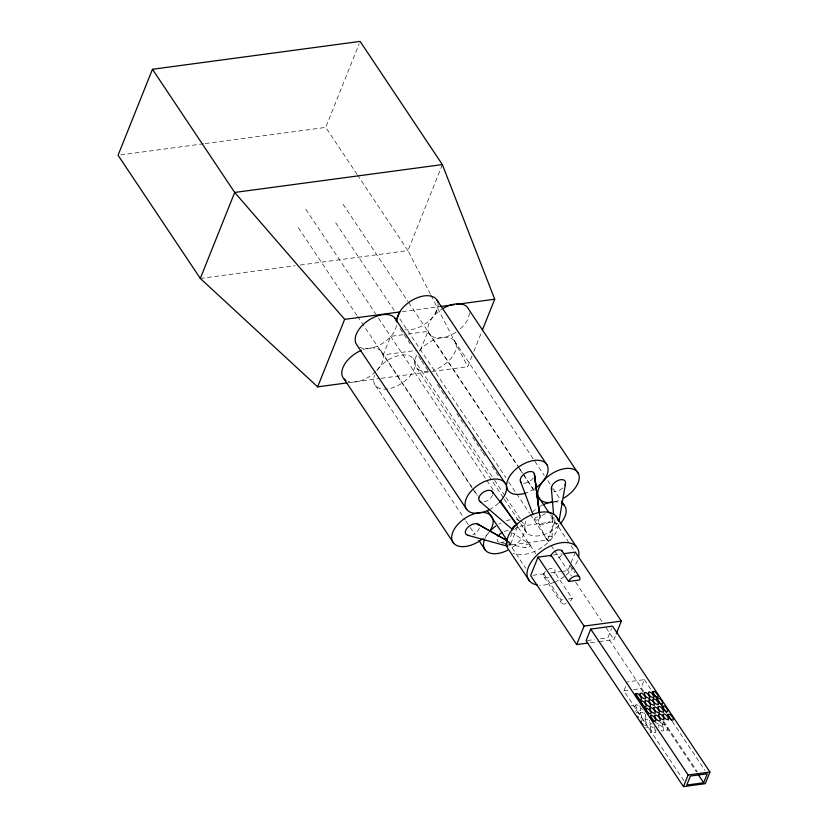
<?xml version="1.0" encoding="UTF-8"?>
<svg xmlns="http://www.w3.org/2000/svg" width="828" height="828" viewBox="0 0 828 828"><rect width="100%" height="100%" fill="white"/><g stroke="black" fill="none" stroke-linecap="round" stroke-linejoin="round"><path stroke-width="0.62" stroke-dasharray="4.14 3.1" d="M552.079 536.906C545.828 532.528 545.321 547.598 552.079 536.906L552.535 516.113M438.167 303.607L437.898 307.654L436.232 312.052L433.292 316.503A23.267 13.486 -33.7 0 1 405.099 329.71M557.73 523.472C554.843 525.718 552.711 520.781 556.074 519.86M539.473 513.795C543.209 519.239 533.035 523.72 533.46 515.937M357.189 174.522L325.725 127.398L359.166 43.791M442.359 164.586L407.966 250.573L430.446 294.271M435.104 313.771L437.867 306.857M432.112 371.482L467.727 366.711L471.991 356.05M473.885 351.32L481.461 332.37M517.635 526.567L510.245 545.062L547.515 540.063L554.905 521.568L517.635 526.567L535.923 553.963M575.305 552.121L567.904 570.606L563.133 571.248M643.698 691.411L607.887 637.777L611.602 628.473M599.058 641.586L613.962 639.589L615.815 634.972M683.938 780.752L623.929 690.873L627.075 683.007M642.932 691.815L640.789 688.606L644.381 679.622L627.52 681.889M517.49 526.639L514.602 529.465M631.329 705.694L633.172 705.446L635.283 707.215L636.815 710.279L635.573 711.324M636.111 712.856L637.301 712.359L640.065 714.378L641.452 716.758L640.893 718.528M640.996 720.184L642.838 719.936L645.55 722.502L646.43 725.307L644.588 725.556M645.778 727.346L647.62 727.098L649.732 728.868L651.263 731.931L650.021 732.966M658.156 725.463L659.347 724.966L661.427 726.26L663.176 728.599L663.58 730.596L662.39 731.093L660.309 729.799M509.044 545.704L510.348 543.127L508.257 541.791M120.619 154.919L203.947 143.741M205.23 143.565L325.725 127.398M200.304 278.446L295.161 265.716M300.285 265.022L407.966 250.573L357.903 175.598M402.325 311.618L440.475 306.505M403.081 334.709L390.661 336.375L383.26 354.87L414.321 350.699M408.049 334.046L427.921 331.376L420.531 349.871L415.563 350.534M348.174 382.753L379.969 378.479M381.242 378.313L430.839 371.658M553.601 555.029L562.181 553.88M533.025 575.284L546.211 573.525M551.117 572.862L561.943 571.413M543.758 573.845L561.187 599.958L563.64 599.638M568.546 598.975L572.22 598.478L554.791 572.365M587.269 640.541L594.545 639.568M600.61 638.75L607.887 637.777M590.364 642.756L597.816 641.752M623.929 690.873L628.742 690.221M633.565 689.579L640.789 688.606M507.988 544.079L525.469 547.732C527.25 548.074 531.566 546.304 529.93 544.213L512.563 533.004M501.737 542.775L506.736 543.82M529.93 544.213C528.026 543.075 522.427 546.118 525.469 547.732M507.657 540.995L509.841 542.226M659.937 722.264L662.566 723.6L663.207 723.061L662.814 721.064M642.569 709.503L641.162 708.178M651.522 723.393L652.247 723.993M654.979 722.109L658.291 724.169L658.85 722.409M655.486 729.623L656.169 730.348M645.219 714.347L645.809 715.144M454.437 340.836L534.153 460.223M534.867 461.299L544.203 475.282M547.794 480.664L552.11 487.112M552.825 488.189L560.722 500.029M343.051 204.257L407.956 301.464M408.67 302.53L517.603 465.698M518.318 466.764L522.623 473.212M523.337 474.289L534.816 491.48M550.599 515.119L568.267 541.584M571.082 545.797L574.601 551.065M428.552 332.514L519.032 468.037M519.756 469.114L534.836 491.708M569.861 565.369L574.735 572.686M644.381 679.622L651.522 690.324M672.243 721.354L705.104 770.578M335.661 222.742L394.138 310.345M399.841 318.884L505.898 477.735M508.775 482.031L515.947 492.784M516.662 493.85L529.578 513.194M530.293 514.271L550.32 544.275M551.024 545.331L553.839 549.544M554.543 550.589L571.444 575.915M575.698 582.281L601.915 621.549M606.168 627.914L613.962 639.589M663.745 721.447L697.414 771.872M662.938 721.778L696.514 772.069M400.1 328.633L410.15 343.692M418.771 356.599L420.924 359.828M421.638 360.904L428.821 371.658M437.443 384.565L446.778 398.547M456.828 413.607L465.45 426.513M472.633 437.277L481.968 451.26M482.683 452.326L485.55 456.632M492.018 466.309L499.201 477.073M413.307 358.565L493.736 479.029M494.461 480.105L505.235 496.241M505.949 497.317L521.744 520.988M416.619 367.87L503.517 498.021M504.231 499.087L520.025 522.758M520.75 523.834L526.494 532.435M305.78 209.256L375.684 313.947M378.531 318.221L486.067 479.288M486.792 480.364L493.25 490.041M544.027 576.992L561.467 603.105M380.963 350.917L473.606 489.669M474.32 490.745L479.35 498.28M298.39 227.741L356.868 315.344M357.582 316.41L472.219 488.106M472.933 489.182L477.238 495.63M508.092 541.833L525.718 568.236M375.426 385.527L465.201 519.974M465.916 521.05L469.507 526.432M470.221 527.508L475.251 535.033M654.886 728.837L653.965 726.56M640.572 707.381L639.775 705.798M431.046 295.42L467.727 366.711M538.542 522.975L546.956 540.467M658.239 726.694L658.56 727.46M649.452 720.288L649.763 721.064M644.422 712.763L644.743 713.529M539.949 517.552L539.545 514.592C542.164 518.576 534.37 515.006 534.816 519.549M553.818 517.045L554.263 522.189M548.157 569.364A6.541 3.798 -33.7 0 1 554.812 569.623A6.541 3.798 -33.7 0 1 551.831 575.946M548.86 577.509A6.541 3.798 -33.7 0 1 543.737 576.588A6.541 3.798 -33.7 0 1 545.445 571.372M572.22 598.478A6.541 3.798 -33.7 0 1 570.533 600.962M566.3 603.622A6.541 3.798 -33.7 0 1 561.187 599.958M561.508 555.133A6.541 3.798 -33.7 0 1 556.261 559.024M558.445 524.662A29.084 16.86 -33.7 0 1 540.798 548.074A29.084 16.86 -33.7 0 1 512.998 553.259M577.489 560.577A29.084 16.86 -33.7 0 1 574.466 566.155M573.825 567.076A29.084 16.86 -33.7 0 1 566.321 574.932M564.334 576.485A29.084 16.86 -33.7 0 1 555.681 581.629M554.543 582.125A29.084 16.86 -33.7 0 1 539.597 585.22M533.273 477.994A8.001 4.637 -33.7 0 1 523.368 483.21M534.329 488.934A23.267 13.486 -33.7 0 1 525.77 493.064M419.33 351.144A23.267 13.486 -33.7 0 1 454.655 341.105A23.267 13.486 -33.7 0 1 433.468 370.199M428.2 371.327A23.267 13.486 -33.7 0 1 417.24 354.249M558.548 525.552A23.267 13.486 -33.7 0 1 533.294 535.871A23.267 13.486 -33.7 0 1 525.987 521.06M532.259 512.284A23.267 13.486 -33.7 0 1 536.865 508.423M539.928 506.436A23.267 13.486 -33.7 0 1 542.05 505.287M553.984 501.84A23.267 13.486 -33.7 0 1 561.456 503.145M552.276 514.871A8.001 4.637 -33.7 0 1 546.728 523.524A8.001 4.637 -33.7 0 1 538.303 522.168A8.001 4.637 -33.7 0 1 545.321 513.753M377.558 369.661A23.267 13.486 -33.7 0 1 412.272 357.499A23.267 13.486 -33.7 0 1 396.757 386.148A23.267 13.486 -33.7 0 1 374.546 375.229M520.346 520.864A23.267 13.486 -33.7 0 1 510.7 548.509M484.856 538.697A23.267 13.486 -33.7 0 1 488.799 532.476M498.839 524.093A23.267 13.486 -33.7 0 1 500.961 522.944M506.374 520.75A23.267 13.486 -33.7 0 1 511.642 519.632M516.413 519.673A23.267 13.486 -33.7 0 1 519.456 520.46M511.114 532.58A8.001 4.637 -33.7 0 1 509.334 538.303M504.304 541.791A8.001 4.637 -33.7 0 1 500.733 542.495M499.243 542.247A8.001 4.637 -33.7 0 1 497.338 537.972M504.18 531.441A8.001 4.637 -33.7 0 1 509.241 530.976M469.352 312.912A23.267 13.486 -33.7 0 1 459.871 329.244M456 332.173A23.267 13.486 -33.7 0 1 428.852 333.156A23.267 13.486 -33.7 0 1 443.259 308.337M558.445 500.598A23.267 13.486 -33.7 0 1 554.129 501.934M562.698 488.023A8.001 4.637 -33.7 0 1 554.015 491.242M363.482 349.509A23.267 13.486 -33.7 0 1 382.05 352.304A23.267 13.486 -33.7 0 1 376.533 370.758M375.715 371.586A23.267 13.486 -33.7 0 1 348.164 381.429M488.634 532.725A23.267 13.486 -33.7 0 1 481.968 539.297M479.412 527.86A8.001 4.637 -33.7 0 1 472.881 534.557M396.54 325.425A23.267 13.486 -33.7 0 1 381.553 343.982A23.267 13.486 -33.7 0 1 359.621 347.222M498.642 503.093A23.267 13.486 -33.7 0 1 489.834 509.437M492.681 494.885A8.001 4.637 -33.7 0 1 482.196 502.027M635.48 705.135L636.96 708.747L639.071 710.517L640.675 710.641L640.82 709.037L638.75 705.942L636.67 704.638L635.48 705.135M645.157 719.625L645.55 721.623L647.31 723.951L650.342 725.121L650.497 723.527L648.427 720.422L646.337 719.128L645.157 719.625M662.296 724.624C662.121 727.201 664.687 730.441 667.368 730.286L667.637 729.954C667.813 727.377 665.246 724.138 662.566 724.293L662.296 724.624M640.551 712.494C640.303 715.092 642.901 718.29 645.561 718.218L645.861 717.917C646.109 715.32 643.511 712.121 640.841 712.194L640.551 712.494M650.218 726.984C649.97 729.582 652.567 732.78 655.238 732.708L655.528 732.397C655.776 729.799 653.178 726.601 650.518 726.673L650.218 726.984"/><path stroke-width="1.24" d="M396.809 321.988L397.078 317.931L398.744 313.533L401.683 309.082A23.267 13.486 -33.7 0 1 422.994 296.093A23.267 13.486 -33.7 0 1 437.95 302.386M565.524 483.531L558.972 521.433L557.855 519.777M482.403 330.01L494.72 299.219L442.359 164.586L360.118 41.4L152.456 69.273L118.062 155.26L200.304 278.446L317.652 386.852L346.901 382.919M200.304 278.446L234.697 192.448L152.456 69.273M317.652 386.852L344.645 319.36L399.779 311.959L397.016 318.884M568.588 581.473A6.541 3.798 -33.7 0 1 576.009 575.977A6.541 3.798 -33.7 0 1 579.621 579.993L568.588 581.473L551.148 555.36L538.034 557.12L530.634 575.605L576.692 644.588L587.87 643.087M576.692 644.588L584.092 626.103L538.034 557.12M590.716 629.083L586.058 640.706L683.473 786.6L705.29 783.671L709.938 772.048L612.534 626.154L590.716 629.083L688.12 774.977L683.473 786.6M616.27 633.813L621.362 621.103L575.305 552.121L563.382 553.715M703.655 782.77L707.247 773.787L690.386 776.043L686.795 785.027L703.655 782.77L697.942 774.211M507.067 542.226L505.763 544.814L507.854 546.138M442.359 164.586L234.697 192.448L344.645 319.36M440.475 306.505L454.355 304.642M456.87 304.3L494.72 299.219M584.092 626.103L621.362 621.103M688.12 774.977L709.938 772.048M517.231 524.952C515.068 524.724 511.373 527.684 512.853 529.775M467.716 535.271L506.726 545.994M477.114 523.824L507.16 540.694M478.346 524.372L506.467 540.311M479.598 501.116L512.522 529.547M637.581 716.458L638.264 717.183M642.476 723.786L643.159 724.51M492.008 491.201L516.786 524.145M578.524 473.844L468.658 309.268A23.267 13.486 -33.7 0 0 443.259 308.337M437.039 300.181L546.915 464.756M561.446 501.095L564.313 505.401M555.888 516.041L576.288 546.594M536.254 493.633L549.171 512.977M561.912 550.734L579.352 576.847M652.236 691.39L666.53 712.794M667.958 714.937L671.529 720.288M394.997 318.273L504.873 482.838M635.376 693.657L648.955 713.984M650.384 716.127L653.954 721.478M500.422 500.785L515.482 523.348M487.288 510.679L507.378 540.767M529.651 581.132L509.261 550.589A29.084 16.86 -33.7 0 1 524.352 518.556A29.084 16.86 -33.7 0 1 558.041 519.901M466.733 509.468L356.858 344.893A23.267 13.486 -33.7 0 1 370.313 319.184A23.267 13.486 -33.7 0 1 396.467 321.502M478.843 540.415L485.301 550.092M344.117 379.048L453.992 543.613M641.089 721.405L641.4 722.182M520.357 481.058L533.004 514.737M520.947 482.113A8.001 4.637 -33.7 0 1 526.008 472.788A8.001 4.637 -33.7 0 1 534.474 474.993L539.39 513.319L534.37 473.678M534.474 474.993L539.307 512.542M551.386 488.768L553.601 514.478M550.848 556.561A6.541 3.798 -33.7 0 1 556.312 550.506A6.541 3.798 -33.7 0 1 562.398 551.603M537.362 584.982A29.084 16.86 -33.7 0 1 530.065 563.816A29.084 16.86 -33.7 0 1 561.415 542.733A29.084 16.86 -33.7 0 1 578.513 557.306M525.77 493.064A23.267 13.486 -33.7 0 1 508.62 478.108A23.267 13.486 -33.7 0 1 542.392 461.144A23.267 13.486 -33.7 0 1 535.333 488.261M561.456 503.145A23.267 13.486 -33.7 0 1 560.152 523.876M543.116 504.769A23.267 13.486 -33.7 0 1 552.731 501.944M550.392 513.277A8.001 4.637 -33.7 0 1 551.541 513.898M507.533 550.289A23.267 13.486 -33.7 0 1 484.421 539.794M489.545 531.607A23.267 13.486 -33.7 0 1 495.765 526.08M498.042 536.44A8.001 4.637 -33.7 0 1 502.337 532.342M553.073 502.151A23.267 13.486 -33.7 0 1 541.502 483.314A23.267 13.486 -33.7 0 1 575.491 470.242A23.267 13.486 -33.7 0 1 563.816 498.021M551.831 489.907A8.001 4.637 -33.7 0 1 558.631 480.209A8.001 4.637 -33.7 0 1 565.006 485.032M481.968 539.297A23.267 13.486 -33.7 0 1 451.84 539.432A23.267 13.486 -33.7 0 1 476.938 513.039A23.267 13.486 -33.7 0 1 489.897 530.955M346.063 380.528A23.267 13.486 -33.7 0 1 343.672 365.955A23.267 13.486 -33.7 0 1 361.308 350.358M469.269 535.426A8.001 4.637 -33.7 0 1 467.706 527.457A8.001 4.637 -33.7 0 1 479.174 525.273M488.768 509.986A23.267 13.486 -33.7 0 1 465.419 501.178A23.267 13.486 -33.7 0 1 496.117 479.05A23.267 13.486 -33.7 0 1 499.47 502.265M480.726 501.758A8.001 4.637 -33.7 0 1 483.128 492.37A8.001 4.637 -33.7 0 1 492.939 493.447M635.976 694.071L637.456 697.683L639.568 699.453L641.172 699.567L641.327 697.973L639.247 694.868L637.167 693.574L635.976 694.071M640.127 693.512L640.53 695.51L642.29 697.849L645.322 699.018L645.478 697.414L643.397 694.309L641.317 693.015L640.127 693.512M640.758 701.233L642.238 704.835L644.35 706.605L645.954 706.729L646.099 705.135L644.029 702.03L641.948 700.736L640.758 701.233M644.339 692.953L644.743 694.951L646.502 697.279L649.535 698.449L649.68 696.855L647.61 693.75L645.529 692.456L644.339 692.953M645.654 708.561L646.047 710.559L647.806 712.887L650.839 714.057L650.994 712.463L649.607 710.082L646.844 708.064L645.654 708.561M648.479 692.394L648.883 694.392L650.642 696.721L653.675 697.89L653.83 696.296L651.76 693.191L649.669 691.897L648.479 692.394M648.986 699.908L649.39 701.906L651.15 704.245L654.182 705.415L654.327 703.81L652.94 701.43L650.177 699.412L648.986 699.908M649.804 708.002L650.208 710L651.957 712.328L654.989 713.498L655.145 711.904L653.758 709.524L651.636 707.754L649.804 708.002M650.435 715.723L650.829 717.721L652.588 720.049L655.621 721.219L655.776 719.625L653.706 716.52L651.615 715.216L650.435 715.723M652.764 691.815L653.168 693.823L654.917 696.151L657.949 697.321L658.105 695.727L656.035 692.622L653.954 691.318L652.764 691.815M653.126 699.35L653.53 701.357L655.29 703.686L658.322 704.856L658.156 702.486L656.407 700.157L654.317 698.853L653.126 699.35M654.016 707.433L654.41 709.441L656.169 711.769L659.202 712.939L659.357 711.335L657.287 708.23L655.207 706.936L654.016 707.433M658.156 706.884L658.56 708.882L660.309 711.211L663.352 712.38L663.497 710.786L661.427 707.681L659.347 706.387L658.156 706.884M658.664 714.398L659.057 716.396L660.816 718.725L663.849 719.894L663.683 717.524L661.934 715.195L659.854 713.902L658.664 714.398M662.431 706.305L662.835 708.302L664.594 710.641L667.627 711.801L667.772 710.207L666.385 707.826L664.273 706.056L662.431 706.305M663.176 714.398L663.58 716.396L665.329 718.725L668.362 719.894L668.517 718.3L666.447 715.195L664.366 713.902L663.176 714.398M667.958 714.574L669.428 718.186L671.539 719.956L673.143 720.07L673.299 718.476L671.229 715.371L669.138 714.078L667.958 714.574M657.266 698.511C657.09 701.088 659.668 704.328 662.338 704.173L662.617 703.841C662.793 701.264 660.226 698.025 657.546 698.18L657.266 698.511M645.198 700.871C644.95 703.469 647.548 706.667 650.218 706.595L650.508 706.284C650.756 703.686 648.158 700.498 645.488 700.571L645.198 700.871M654.865 715.361C654.627 717.959 657.215 721.157 659.885 721.085L660.185 720.774C660.423 718.176 657.825 714.978 655.165 715.05L654.865 715.361"/></g></svg>
